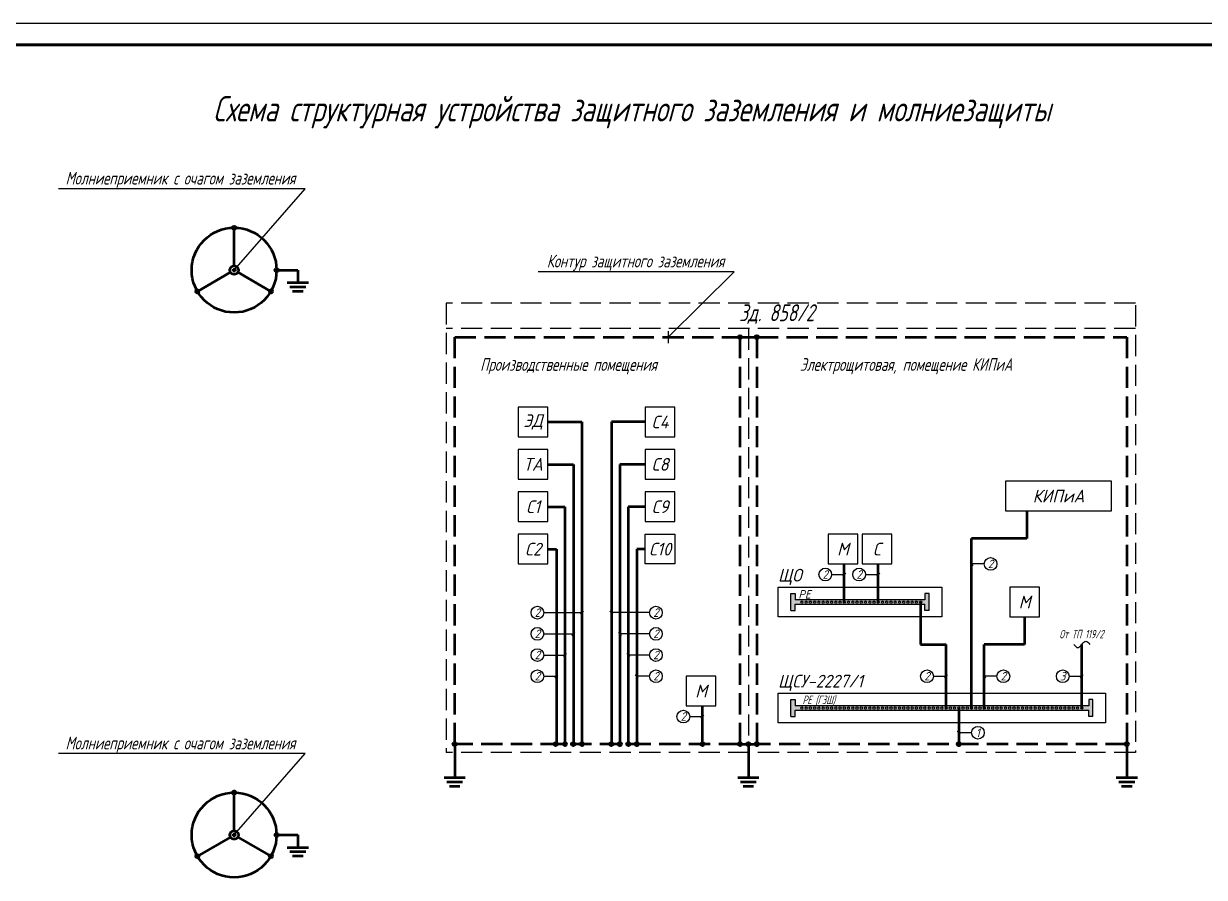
# Model space of a CAD drawing. Header units: millimetres. Extents: x -10490 to 5162, y -5053 to 76.
# Drawn here: x -7496.2 to -7217.8, y -595.5 to -394.1 of the extents above; entities that cross this region are included whole.
import ezdxf
from ezdxf import colors
from ezdxf.entities.mleader import LeaderData, LeaderLine
from ezdxf.math import Vec2, Vec3

# ---------------------------------------------------------------- set-up
doc = ezdxf.new("R2010")
doc.units = ezdxf.units.MM
doc.linetypes.add('gost5', pattern=[7, 5, -2, 0])
doc.linetypes.add('gost6', pattern=[12, 8, -1.5, 1, -1.5])
for name, color, linetype, lineweight in [('Заземление (Вновь)', 6, 'gost6', 50), ('Линия выноска', 137, 'Continuous', 25), ('Рамка толстая', 7, 'Continuous', 60), ('Рамка тонкая', 5, 'Continuous', 25), ('Текст', 2, 'Continuous', 25)]:
    doc.layers.add(name, color=color, linetype=linetype, lineweight=lineweight)
doc.styles.add('SIMPLEX', font='simplex.shx', dxfattribs={"width": 0.7, "oblique": 15})

# ---------------------------------------------------------------- blocks, each defined once
blk = doc.blocks.new('A$C0CDB385D')
at = {"layer": 'Рамка толстая'}
blk.add_line((589, 415), (20, 415), dxfattribs=at)
at = {"layer": 'Рамка тонкая'}
blk.add_line((594, 420), (0, 420), dxfattribs=at)
blk = doc.blocks.new('_Oblique')
at = {"color": 0, "linetype": 'ByBlock', "lineweight": -2}
blk.add_line((-0.5, -0.5), (0.5, 0.5), dxfattribs=at)
blk = doc.blocks.new('_None')

msp = doc.modelspace()

# ---------------------------------------------------------------- hatches: boundary and pattern name
at = {"layer": 'Заземление (Вновь)', "linetype": 'ByBlock'}
h = msp.add_hatch(color=256, dxfattribs=at)
h.paths.add_polyline_path([(-7446.57053, -441.90305), (-7446.57053, -442.30305), (-7446.17053, -442.30305, 0.414213562)])
h.paths.add_polyline_path([(-7446.57053, -441.90305, 0.414213562), (-7446.97053, -442.30305), (-7446.57053, -442.30305)])
h.paths.add_polyline_path([(-7446.17053, -442.30305), (-7446.57053, -442.30305), (-7446.97053, -442.30305, 1)])
at = {"layer": 'Заземление (Вновь)'}
h = msp.add_hatch(color=256, dxfattribs=at)
edge = h.paths.add_edge_path()
edge.add_arc((-7446.57053, -452.30305), 0.40452, 0, 360)
at = {"layer": 'Заземление (Вновь)', "linetype": 'ByBlock'}
h = msp.add_hatch(color=256, dxfattribs=at)
h.paths.add_polyline_path([(-7436.57053, -451.90305), (-7436.57053, -452.30305), (-7436.17053, -452.30305, 0.414213562)])
h.paths.add_polyline_path([(-7436.57053, -451.90305, 0.414213562), (-7436.97053, -452.30305), (-7436.57053, -452.30305)])
h.paths.add_polyline_path([(-7436.17053, -452.30305), (-7436.57053, -452.30305), (-7436.97053, -452.30305, 1)])
h = msp.add_hatch(color=256, dxfattribs=at)
h.paths.add_polyline_path([(-7455.23079, -456.90305), (-7455.23079, -457.30305), (-7454.83079, -457.30305, 0.414213562)])
h.paths.add_polyline_path([(-7455.23079, -456.90305, 0.414213562), (-7455.63079, -457.30305), (-7455.23079, -457.30305)])
h.paths.add_polyline_path([(-7454.83079, -457.30305), (-7455.23079, -457.30305), (-7455.63079, -457.30305, 1)])
h = msp.add_hatch(color=256, dxfattribs=at)
h.paths.add_polyline_path([(-7437.91028, -456.90305), (-7437.91028, -457.30305), (-7437.51028, -457.30305, 0.414213562)])
h.paths.add_polyline_path([(-7437.91028, -456.90305, 0.414213562), (-7438.31028, -457.30305), (-7437.91028, -457.30305)])
h.paths.add_polyline_path([(-7437.51028, -457.30305), (-7437.91028, -457.30305), (-7438.31028, -457.30305, 1)])
h = msp.add_hatch(color=256, dxfattribs=at)
h.paths.add_polyline_path([(-7327.32053, -467.69622), (-7327.32053, -468.09622), (-7326.92053, -468.09622, 0.414213562)])
h.paths.add_polyline_path([(-7327.32053, -467.69622, 0.414213562), (-7327.72053, -468.09622), (-7327.32053, -468.09622)])
h.paths.add_polyline_path([(-7326.92053, -468.09622), (-7327.32053, -468.09622), (-7327.72053, -468.09622, 1)])
h = msp.add_hatch(color=256, dxfattribs=at)
h.paths.add_polyline_path([(-7323.32053, -467.69622), (-7323.32053, -468.09622), (-7322.92053, -468.09622, 0.414213562)])
h.paths.add_polyline_path([(-7323.32053, -467.69622, 0.414213562), (-7323.72053, -468.09622), (-7323.32053, -468.09622)])
h.paths.add_polyline_path([(-7322.92053, -468.09622), (-7323.32053, -468.09622), (-7323.72053, -468.09622, 1)])
h = msp.add_hatch(color=256, dxfattribs=at)
h.paths.add_polyline_path([(-7394.57053, -563.69622), (-7394.57053, -564.09622), (-7394.17053, -564.09622, 0.414213562)])
h.paths.add_polyline_path([(-7394.57053, -563.69622, 0.414213562), (-7394.97053, -564.09622), (-7394.57053, -564.09622)])
h.paths.add_polyline_path([(-7394.17053, -564.09622), (-7394.57053, -564.09622), (-7394.97053, -564.09622, 1)])
h = msp.add_hatch(color=256, dxfattribs=at)
h.paths.add_polyline_path([(-7370.74769, -563.69622), (-7370.74769, -564.09622), (-7370.34769, -564.09622, 0.414213562)])
h.paths.add_polyline_path([(-7370.74769, -563.69622, 0.414213562), (-7371.14769, -564.09622), (-7370.74769, -564.09622)])
h.paths.add_polyline_path([(-7370.34769, -564.09622), (-7370.74769, -564.09622), (-7371.14769, -564.09622, 1)])
h = msp.add_hatch(color=256, dxfattribs=at)
h.paths.add_polyline_path([(-7368.57053, -563.69622), (-7368.57053, -564.09622), (-7368.17053, -564.09622, 0.414213562)])
h.paths.add_polyline_path([(-7368.57053, -563.69622, 0.414213562), (-7368.97053, -564.09622), (-7368.57053, -564.09622)])
h.paths.add_polyline_path([(-7368.17053, -564.09622), (-7368.57053, -564.09622), (-7368.97053, -564.09622, 1)])
h = msp.add_hatch(color=256, dxfattribs=at)
h.paths.add_polyline_path([(-7366.57053, -563.69622), (-7366.57053, -564.09622), (-7366.17053, -564.09622, 0.414213562)])
h.paths.add_polyline_path([(-7366.57053, -563.69622, 0.414213562), (-7366.97053, -564.09622), (-7366.57053, -564.09622)])
h.paths.add_polyline_path([(-7366.17053, -564.09622), (-7366.57053, -564.09622), (-7366.97053, -564.09622, 1)])
h = msp.add_hatch(color=256, dxfattribs=at)
h.paths.add_polyline_path([(-7364.57053, -563.69622), (-7364.57053, -564.09622), (-7364.17053, -564.09622, 0.414213562)])
h.paths.add_polyline_path([(-7364.57053, -563.69622, 0.414213562), (-7364.97053, -564.09622), (-7364.57053, -564.09622)])
h.paths.add_polyline_path([(-7364.17053, -564.09622), (-7364.57053, -564.09622), (-7364.97053, -564.09622, 1)])
h = msp.add_hatch(color=256, dxfattribs=at)
h.paths.add_polyline_path([(-7357.62444, -563.69622), (-7357.62444, -564.09622), (-7357.22444, -564.09622, 0.414213562)])
h.paths.add_polyline_path([(-7357.62444, -563.69622, 0.414213562), (-7358.02444, -564.09622), (-7357.62444, -564.09622)])
h.paths.add_polyline_path([(-7357.22444, -564.09622), (-7357.62444, -564.09622), (-7358.02444, -564.09622, 1)])
h = msp.add_hatch(color=256, dxfattribs=at)
h.paths.add_polyline_path([(-7355.62444, -563.69622), (-7355.62444, -564.09622), (-7355.22444, -564.09622, 0.414213562)])
h.paths.add_polyline_path([(-7355.62444, -563.69622, 0.414213562), (-7356.02444, -564.09622), (-7355.62444, -564.09622)])
h.paths.add_polyline_path([(-7355.22444, -564.09622), (-7355.62444, -564.09622), (-7356.02444, -564.09622, 1)])
h = msp.add_hatch(color=256, dxfattribs=at)
h.paths.add_polyline_path([(-7353.62444, -563.69622), (-7353.62444, -564.09622), (-7353.22444, -564.09622, 0.414213562)])
h.paths.add_polyline_path([(-7353.62444, -563.69622, 0.414213562), (-7354.02444, -564.09622), (-7353.62444, -564.09622)])
h.paths.add_polyline_path([(-7353.22444, -564.09622), (-7353.62444, -564.09622), (-7354.02444, -564.09622, 1)])
h = msp.add_hatch(color=256, dxfattribs=at)
h.paths.add_polyline_path([(-7351.62444, -563.69622), (-7351.62444, -564.09622), (-7351.22444, -564.09622, 0.414213562)])
h.paths.add_polyline_path([(-7351.62444, -563.69622, 0.414213562), (-7352.02444, -564.09622), (-7351.62444, -564.09622)])
h.paths.add_polyline_path([(-7351.22444, -564.09622), (-7351.62444, -564.09622), (-7352.02444, -564.09622, 1)])
at = {"layer": 'Заземление (Вновь)', "linetype": 'gost5', "lineweight": 50}
h = msp.add_hatch(color=256, dxfattribs=at)
h.paths.add_polyline_path([(-7336.15275, -563.69622), (-7336.15275, -564.09622), (-7335.75275, -564.09622, 0.414213562)])
h.paths.add_polyline_path([(-7336.15275, -563.69622, 0.414213562), (-7336.55275, -564.09622), (-7336.15275, -564.09622)])
h.paths.add_polyline_path([(-7335.75275, -564.09622), (-7336.15275, -564.09622), (-7336.55275, -564.09622, 1)])
at = {"layer": 'Заземление (Вновь)', "linetype": 'ByBlock'}
h = msp.add_hatch(color=256, dxfattribs=at)
h.paths.add_polyline_path([(-7327.32053, -563.69622), (-7327.32053, -564.09622), (-7326.92053, -564.09622, 0.414213562)])
h.paths.add_polyline_path([(-7327.32053, -563.69622, 0.414213562), (-7327.72053, -564.09622), (-7327.32053, -564.09622)])
h.paths.add_polyline_path([(-7326.92053, -564.09622), (-7327.32053, -564.09622), (-7327.72053, -564.09622, 1)])
h = msp.add_hatch(color=256, dxfattribs=at)
h.paths.add_polyline_path([(-7325.32053, -563.69622), (-7325.32053, -564.09622), (-7324.92053, -564.09622, 0.414213562)])
h.paths.add_polyline_path([(-7325.32053, -563.69622, 0.414213562), (-7325.72053, -564.09622), (-7325.32053, -564.09622)])
h.paths.add_polyline_path([(-7324.92053, -564.09622), (-7325.32053, -564.09622), (-7325.72053, -564.09622, 1)])
h = msp.add_hatch(color=256, dxfattribs=at)
h.paths.add_polyline_path([(-7323.32053, -563.69622), (-7323.32053, -564.09622), (-7322.92053, -564.09622, 0.414213562)])
h.paths.add_polyline_path([(-7323.32053, -563.69622, 0.414213562), (-7323.72053, -564.09622), (-7323.32053, -564.09622)])
h.paths.add_polyline_path([(-7322.92053, -564.09622), (-7323.32053, -564.09622), (-7323.72053, -564.09622, 1)])
h = msp.add_hatch(color=256, dxfattribs=at)
h.paths.add_polyline_path([(-7275.69553, -563.69622), (-7275.69553, -564.09622), (-7275.29553, -564.09622, 0.414213562)])
h.paths.add_polyline_path([(-7275.69553, -563.69622, 0.414213562), (-7276.09553, -564.09622), (-7275.69553, -564.09622)])
h.paths.add_polyline_path([(-7275.29553, -564.09622), (-7275.69553, -564.09622), (-7276.09553, -564.09622, 1)])
h = msp.add_hatch(color=256, dxfattribs=at)
h.paths.add_polyline_path([(-7236.07053, -563.69622), (-7236.07053, -564.09622), (-7235.67053, -564.09622, 0.414213562)])
h.paths.add_polyline_path([(-7236.07053, -563.69622, 0.414213562), (-7236.47053, -564.09622), (-7236.07053, -564.09622)])
h.paths.add_polyline_path([(-7235.67053, -564.09622), (-7236.07053, -564.09622), (-7236.47053, -564.09622, 1)])
h = msp.add_hatch(color=256, dxfattribs=at)
h.paths.add_polyline_path([(-7446.57053, -575.14207), (-7446.57053, -575.54207), (-7446.17053, -575.54207, 0.414213562)])
h.paths.add_polyline_path([(-7446.57053, -575.14207, 0.414213562), (-7446.97053, -575.54207), (-7446.57053, -575.54207)])
h.paths.add_polyline_path([(-7446.17053, -575.54207), (-7446.57053, -575.54207), (-7446.97053, -575.54207, 1)])
at = {"layer": 'Заземление (Вновь)'}
h = msp.add_hatch(color=256, dxfattribs=at)
edge = h.paths.add_edge_path()
edge.add_arc((-7446.57053, -585.54207), 0.40452, 0, 360)
at = {"layer": 'Заземление (Вновь)', "linetype": 'ByBlock'}
h = msp.add_hatch(color=256, dxfattribs=at)
h.paths.add_polyline_path([(-7436.57053, -585.14207), (-7436.57053, -585.54207), (-7436.17053, -585.54207, 0.414213562)])
h.paths.add_polyline_path([(-7436.57053, -585.14207, 0.414213562), (-7436.97053, -585.54207), (-7436.57053, -585.54207)])
h.paths.add_polyline_path([(-7436.17053, -585.54207), (-7436.57053, -585.54207), (-7436.97053, -585.54207, 1)])
h = msp.add_hatch(color=256, dxfattribs=at)
h.paths.add_polyline_path([(-7455.23079, -590.14207), (-7455.23079, -590.54207), (-7454.83079, -590.54207, 0.414213562)])
h.paths.add_polyline_path([(-7455.23079, -590.14207, 0.414213562), (-7455.63079, -590.54207), (-7455.23079, -590.54207)])
h.paths.add_polyline_path([(-7454.83079, -590.54207), (-7455.23079, -590.54207), (-7455.63079, -590.54207, 1)])
h = msp.add_hatch(color=256, dxfattribs=at)
h.paths.add_polyline_path([(-7437.91028, -590.14207), (-7437.91028, -590.54207), (-7437.51028, -590.54207, 0.414213562)])
h.paths.add_polyline_path([(-7437.91028, -590.14207, 0.414213562), (-7438.31028, -590.54207), (-7437.91028, -590.54207)])
h.paths.add_polyline_path([(-7437.51028, -590.54207), (-7437.91028, -590.54207), (-7438.31028, -590.54207, 1)])
at = {"layer": 'Рамка тонкая'}
h = msp.add_hatch(color=1, dxfattribs=at)
h.paths.add_polyline_path([(-7282.69553, -528.59622), (-7283.69553, -528.59622), (-7283.69553, -530.09622), (-7314.32053, -530.09622), (-7314.32053, -528.59622), (-7315.32053, -528.59622), (-7315.32053, -532.59622), (-7314.32053, -532.59622), (-7314.32053, -531.09622), (-7283.69553, -531.09622), (-7283.69553, -532.59622), (-7282.69553, -532.59622)])
h.paths.add_polyline_path([(-7284.94553, -530.59622, -1), (-7284.44553, -530.59622, -1)], flags=16)
h.paths.add_polyline_path([(-7285.94553, -530.59622, -1), (-7285.44553, -530.59622, -1)], flags=16)
h.paths.add_polyline_path([(-7286.94553, -530.59622, -1), (-7286.44553, -530.59622, -1)], flags=16)
h.paths.add_polyline_path([(-7287.94553, -530.59622, -1), (-7287.44553, -530.59622, -1)], flags=16)
h.paths.add_polyline_path([(-7288.94553, -530.59622, -1), (-7288.44553, -530.59622, -1)], flags=16)
h.paths.add_polyline_path([(-7289.94553, -530.59622, -1), (-7289.44553, -530.59622, -1)], flags=16)
h.paths.add_polyline_path([(-7290.94553, -530.59622, -1), (-7290.44553, -530.59622, -1)], flags=16)
h.paths.add_polyline_path([(-7291.94553, -530.59622, -1), (-7291.44553, -530.59622, -1)], flags=16)
h.paths.add_polyline_path([(-7292.94553, -530.59622, -1), (-7292.44553, -530.59622, -1)], flags=16)
h.paths.add_polyline_path([(-7293.94553, -530.59622, -1), (-7293.44553, -530.59622, -1)], flags=16)
h.paths.add_polyline_path([(-7294.94553, -530.59622, -1), (-7294.44553, -530.59622, -1)], flags=16)
h.paths.add_polyline_path([(-7295.94553, -530.59622, -1), (-7295.44553, -530.59622, -1)], flags=16)
h.paths.add_polyline_path([(-7296.94553, -530.59622, -1), (-7296.44553, -530.59622, -1)], flags=16)
h.paths.add_polyline_path([(-7297.94553, -530.59622, -1), (-7297.44553, -530.59622, -1)], flags=16)
h.paths.add_polyline_path([(-7298.94553, -530.59622, -1), (-7298.44553, -530.59622, -1)], flags=16)
h.paths.add_polyline_path([(-7299.94553, -530.59622, -1), (-7299.44553, -530.59622, -1)], flags=16)
h.paths.add_polyline_path([(-7300.94553, -530.59622, -1), (-7300.44553, -530.59622, -1)], flags=16)
h.paths.add_polyline_path([(-7301.94553, -530.59622, -1), (-7301.44553, -530.59622, -1)], flags=16)
h.paths.add_polyline_path([(-7302.94553, -530.59622, -1), (-7302.44553, -530.59622, -1)], flags=16)
h.paths.add_polyline_path([(-7303.94553, -530.59622, -1), (-7303.44553, -530.59622, -1)], flags=16)
h.paths.add_polyline_path([(-7304.94553, -530.59622, -1), (-7304.44553, -530.59622, -1)], flags=16)
h.paths.add_polyline_path([(-7305.94553, -530.59622, -1), (-7305.44553, -530.59622, -1)], flags=16)
h.paths.add_polyline_path([(-7306.94553, -530.59622, -1), (-7306.44553, -530.59622, -1)], flags=16)
h.paths.add_polyline_path([(-7307.94553, -530.59622, -1), (-7307.44553, -530.59622, -1)], flags=16)
h.paths.add_polyline_path([(-7308.94553, -530.59622, -1), (-7308.44553, -530.59622, -1)], flags=16)
h.paths.add_polyline_path([(-7309.94553, -530.59622, -1), (-7309.44553, -530.59622, -1)], flags=16)
h.paths.add_polyline_path([(-7310.94553, -530.59622, -1), (-7310.44553, -530.59622, -1)], flags=16)
h.paths.add_polyline_path([(-7311.94553, -530.59622, -1), (-7311.44553, -530.59622, -1)], flags=16)
h.paths.add_polyline_path([(-7312.94553, -530.59622, -1), (-7312.44553, -530.59622, -1)], flags=16)
h = msp.add_hatch(color=1, dxfattribs=at)
h.paths.add_polyline_path([(-7315.32053, -557.59622), (-7314.32053, -557.59622), (-7314.32053, -556.09622), (-7245.07053, -556.09622), (-7245.07053, -557.59622), (-7244.07053, -557.59622), (-7244.07053, -553.59622), (-7245.07053, -553.59622), (-7245.07053, -555.09622), (-7314.32053, -555.09622), (-7314.32053, -553.59622), (-7315.32053, -553.59622)])
h.paths.add_polyline_path([(-7312.44553, -555.59622, -1), (-7312.94553, -555.59622, -1)], flags=16)
h.paths.add_polyline_path([(-7311.44553, -555.59622, -1), (-7311.94553, -555.59622, -1)], flags=16)
h.paths.add_polyline_path([(-7310.44553, -555.59622, -1), (-7310.94553, -555.59622, -1)], flags=16)
h.paths.add_polyline_path([(-7309.44553, -555.59622, -1), (-7309.94553, -555.59622, -1)], flags=16)
h.paths.add_polyline_path([(-7308.44553, -555.59622, -1), (-7308.94553, -555.59622, -1)], flags=16)
h.paths.add_polyline_path([(-7307.44553, -555.59622, -1), (-7307.94553, -555.59622, -1)], flags=16)
h.paths.add_polyline_path([(-7306.44553, -555.59622, -1), (-7306.94553, -555.59622, -1)], flags=16)
h.paths.add_polyline_path([(-7305.44553, -555.59622, -1), (-7305.94553, -555.59622, -1)], flags=16)
h.paths.add_polyline_path([(-7304.44553, -555.59622, -1), (-7304.94553, -555.59622, -1)], flags=16)
h.paths.add_polyline_path([(-7303.44553, -555.59622, -1), (-7303.94553, -555.59622, -1)], flags=16)
h.paths.add_polyline_path([(-7302.44553, -555.59622, -1), (-7302.94553, -555.59622, -1)], flags=16)
h.paths.add_polyline_path([(-7301.44553, -555.59622, -1), (-7301.94553, -555.59622, -1)], flags=16)
h.paths.add_polyline_path([(-7300.44553, -555.59622, -1), (-7300.94553, -555.59622, -1)], flags=16)
h.paths.add_polyline_path([(-7299.44553, -555.59622, -1), (-7299.94553, -555.59622, -1)], flags=16)
h.paths.add_polyline_path([(-7298.44553, -555.59622, -1), (-7298.94553, -555.59622, -1)], flags=16)
h.paths.add_polyline_path([(-7297.44553, -555.59622, -1), (-7297.94553, -555.59622, -1)], flags=16)
h.paths.add_polyline_path([(-7296.44553, -555.59622, -1), (-7296.94553, -555.59622, -1)], flags=16)
h.paths.add_polyline_path([(-7295.44553, -555.59622, -1), (-7295.94553, -555.59622, -1)], flags=16)
h.paths.add_polyline_path([(-7294.44553, -555.59622, -1), (-7294.94553, -555.59622, -1)], flags=16)
h.paths.add_polyline_path([(-7293.44553, -555.59622, -1), (-7293.94553, -555.59622, -1)], flags=16)
h.paths.add_polyline_path([(-7292.44553, -555.59622, -1), (-7292.94553, -555.59622, -1)], flags=16)
h.paths.add_polyline_path([(-7291.44553, -555.59622, -1), (-7291.94553, -555.59622, -1)], flags=16)
h.paths.add_polyline_path([(-7290.44553, -555.59622, -1), (-7290.94553, -555.59622, -1)], flags=16)
h.paths.add_polyline_path([(-7289.44553, -555.59622, -1), (-7289.94553, -555.59622, -1)], flags=16)
h.paths.add_polyline_path([(-7288.44553, -555.59622, -1), (-7288.94553, -555.59622, -1)], flags=16)
h.paths.add_polyline_path([(-7287.44553, -555.59622, -1), (-7287.94553, -555.59622, -1)], flags=16)
h.paths.add_polyline_path([(-7286.44553, -555.59622, -1), (-7286.94553, -555.59622, -1)], flags=16)
h.paths.add_polyline_path([(-7285.44553, -555.59622, -1), (-7285.94553, -555.59622, -1)], flags=16)
h.paths.add_polyline_path([(-7284.44553, -555.59622, -1), (-7284.94553, -555.59622, -1)], flags=16)
h.paths.add_polyline_path([(-7283.44553, -555.59622, -1), (-7283.94553, -555.59622, -1)], flags=16)
h.paths.add_polyline_path([(-7282.44553, -555.59622, -1), (-7282.94553, -555.59622, -1)], flags=16)
h.paths.add_polyline_path([(-7281.44553, -555.59622, -1), (-7281.94553, -555.59622, -1)], flags=16)
h.paths.add_polyline_path([(-7280.44553, -555.59622, -1), (-7280.94553, -555.59622, -1)], flags=16)
h.paths.add_polyline_path([(-7279.44553, -555.59622, -1), (-7279.94553, -555.59622, -1)], flags=16)
h.paths.add_polyline_path([(-7278.44553, -555.59622, -1), (-7278.94553, -555.59622, -1)], flags=16)
h.paths.add_polyline_path([(-7277.44553, -555.59622, -1), (-7277.94553, -555.59622, -1)], flags=16)
h.paths.add_polyline_path([(-7276.44553, -555.59622, -1), (-7276.94553, -555.59622, -1)], flags=16)
h.paths.add_polyline_path([(-7275.44553, -555.59622, -1), (-7275.94553, -555.59622, -1)], flags=16)
h.paths.add_polyline_path([(-7274.44553, -555.59622, -1), (-7274.94553, -555.59622, -1)], flags=16)
h.paths.add_polyline_path([(-7273.44553, -555.59622, -1), (-7273.94553, -555.59622, -1)], flags=16)
h.paths.add_polyline_path([(-7272.44553, -555.59622, -1), (-7272.94553, -555.59622, -1)], flags=16)
h.paths.add_polyline_path([(-7271.44553, -555.59622, -1), (-7271.94553, -555.59622, -1)], flags=16)
h.paths.add_polyline_path([(-7270.44553, -555.59622, -1), (-7270.94553, -555.59622, -1)], flags=16)
h.paths.add_polyline_path([(-7269.44553, -555.59622, -1), (-7269.94553, -555.59622, -1)], flags=16)
h.paths.add_polyline_path([(-7268.44553, -555.59622, -1), (-7268.94553, -555.59622, -1)], flags=16)
h.paths.add_polyline_path([(-7267.44553, -555.59622, -1), (-7267.94553, -555.59622, -1)], flags=16)
h.paths.add_polyline_path([(-7266.44553, -555.59622, -1), (-7266.94553, -555.59622, -1)], flags=16)
h.paths.add_polyline_path([(-7265.44553, -555.59622, -1), (-7265.94553, -555.59622, -1)], flags=16)
h.paths.add_polyline_path([(-7264.44553, -555.59622, -1), (-7264.94553, -555.59622, -1)], flags=16)
h.paths.add_polyline_path([(-7263.44553, -555.59622, -1), (-7263.94553, -555.59622, -1)], flags=16)
h.paths.add_polyline_path([(-7262.44553, -555.59622, -1), (-7262.94553, -555.59622, -1)], flags=16)
h.paths.add_polyline_path([(-7261.44553, -555.59622, -1), (-7261.94553, -555.59622, -1)], flags=16)
h.paths.add_polyline_path([(-7260.44553, -555.59622, -1), (-7260.94553, -555.59622, -1)], flags=16)
h.paths.add_polyline_path([(-7259.44553, -555.59622, -1), (-7259.94553, -555.59622, -1)], flags=16)
h.paths.add_polyline_path([(-7258.44553, -555.59622, -1), (-7258.94553, -555.59622, -1)], flags=16)
h.paths.add_polyline_path([(-7257.44553, -555.59622, -1), (-7257.94553, -555.59622, -1)], flags=16)
h.paths.add_polyline_path([(-7256.44553, -555.59622, -1), (-7256.94553, -555.59622, -1)], flags=16)
h.paths.add_polyline_path([(-7255.44553, -555.59622, -1), (-7255.94553, -555.59622, -1)], flags=16)
h.paths.add_polyline_path([(-7254.44553, -555.59622, -1), (-7254.94553, -555.59622, -1)], flags=16)
h.paths.add_polyline_path([(-7253.44553, -555.59622, -1), (-7253.94553, -555.59622, -1)], flags=16)
h.paths.add_polyline_path([(-7252.44553, -555.59622, -1), (-7252.94553, -555.59622, -1)], flags=16)
h.paths.add_polyline_path([(-7251.44553, -555.59622, -1), (-7251.94553, -555.59622, -1)], flags=16)
h.paths.add_polyline_path([(-7250.44553, -555.59622, -1), (-7250.94553, -555.59622, -1)], flags=16)
h.paths.add_polyline_path([(-7249.44553, -555.59622, -1), (-7249.94553, -555.59622, -1)], flags=16)
h.paths.add_polyline_path([(-7248.44553, -555.59622, -1), (-7248.94553, -555.59622, -1)], flags=16)
h.paths.add_polyline_path([(-7247.44553, -555.59622, -1), (-7247.94553, -555.59622, -1)], flags=16)
h.paths.add_polyline_path([(-7246.44553, -555.59622, -1), (-7246.94553, -555.59622, -1)], flags=16)

# ---------------------------------------------------------------- linework, layer by layer
at = {"layer": 'Заземление (Вновь)', "linetype": 'ByBlock'}
for p, q in [((-7446.57053, -451.30305), (-7446.57053, -442.30305)), ((-7447.43656, -452.80305), (-7455.23079, -457.30305)), ((-7445.70451, -452.80305), (-7437.91028, -457.30305)), ((-7436.57053, -452.30305), (-7431.57053, -452.30305)), ((-7431.57053, -452.30305), (-7431.57053, -455.30305)), ((-7429.07053, -455.30305), (-7434.07053, -455.30305)), ((-7429.69553, -456.30305), (-7433.44553, -456.30305)), ((-7430.32053, -457.30305), (-7432.82053, -457.30305)), ((-7394.57053, -564.09622), (-7394.57053, -572.09622)), ((-7325.32053, -564.09622), (-7325.32053, -572.09622)), ((-7236.07053, -564.09622), (-7236.07053, -572.09622)), ((-7392.07053, -572.09622), (-7397.07053, -572.09622)), ((-7392.69553, -573.09622), (-7396.44553, -573.09622)), ((-7322.82053, -572.09622), (-7327.82053, -572.09622)), ((-7323.44553, -573.09622), (-7327.19553, -573.09622)), ((-7233.57053, -572.09622), (-7238.57053, -572.09622)), ((-7234.19553, -573.09622), (-7237.94553, -573.09622)), ((-7446.57053, -584.54207), (-7446.57053, -575.54207)), ((-7393.32053, -574.09622), (-7395.82053, -574.09622)), ((-7324.07053, -574.09622), (-7326.57053, -574.09622)), ((-7234.82053, -574.09622), (-7237.32053, -574.09622)), ((-7447.43656, -586.04207), (-7455.23079, -590.54207)), ((-7445.70451, -586.04207), (-7437.91028, -590.54207)), ((-7436.57053, -585.54207), (-7431.57053, -585.54207)), ((-7431.57053, -585.54207), (-7431.57053, -588.54207)), ((-7429.07053, -588.54207), (-7434.07053, -588.54207)), ((-7429.69553, -589.54207), (-7433.44553, -589.54207)), ((-7430.32053, -590.54207), (-7432.82053, -590.54207))]:
    msp.add_line(p, q, dxfattribs=at)
at = {"layer": 'Заземление (Вновь)', "linetype": 'gost5', "lineweight": 50}
for p, q in [((-7394.57053, -564.09622), (-7394.57053, -468.09622)), ((-7394.57053, -468.09622), (-7327.32053, -468.09622)), ((-7327.32053, -468.09622), (-7327.32053, -564.09622)), ((-7327.32053, -468.09622), (-7323.32053, -468.09622)), ((-7323.32053, -468.09622), (-7323.32053, -564.09622)), ((-7323.32053, -468.09622), (-7236.07053, -468.09622)), ((-7236.07053, -468.09622), (-7236.07053, -564.09622)), ((-7327.32053, -564.09622), (-7394.57053, -564.09622)), ((-7327.32053, -564.09622), (-7323.32053, -564.09622)), ((-7236.07053, -564.09622), (-7323.32053, -564.09622))]:
    msp.add_line(p, q, dxfattribs=at)
at = {"layer": 'Заземление (Вновь)', "color": 2, "linetype": 'ByBlock', "lineweight": 50}
for p, q in [((-7372.57053, -488.11317), (-7364.57053, -488.11317)), ((-7364.57053, -488.11317), (-7364.57053, -564.09622)), ((-7349.62444, -488.11317), (-7357.62444, -488.11317)), ((-7357.62444, -488.11317), (-7357.62444, -564.09622)), ((-7372.57053, -498.11317), (-7366.57053, -498.11317)), ((-7366.57053, -498.11317), (-7366.57053, -564.09622)), ((-7349.62444, -498.11317), (-7355.62444, -498.11317)), ((-7355.62444, -498.11317), (-7355.62444, -564.09622)), ((-7372.57053, -508.11317), (-7368.57053, -508.11317)), ((-7368.57053, -508.11317), (-7368.57053, -564.09622)), ((-7349.62444, -508.11317), (-7353.62444, -508.11317)), ((-7353.62444, -508.11317), (-7353.62444, -564.09622)), ((-7372.57053, -518.11317), (-7370.57053, -518.11317)), ((-7370.57053, -518.11317), (-7370.57053, -564.09622)), ((-7349.62444, -518.11317), (-7351.62444, -518.11317)), ((-7351.62444, -518.11317), (-7351.62444, -564.09622)), ((-7336.15275, -564.09622), (-7336.15275, -555.09622)), ((-7275.69553, -555.59622), (-7275.69553, -564.09622))]:
    msp.add_line(p, q, dxfattribs=at)
at = {"layer": 'Заземление (Вновь)', "color": 3, "linetype": 'ByBlock', "lineweight": 50}
for p, q in [((-7259.69553, -509.09622), (-7259.69553, -515.59622)), ((-7272.69553, -555.59622), (-7272.69553, -515.59622)), ((-7259.69553, -515.59622), (-7272.69553, -515.59622)), ((-7284.69553, -530.59622), (-7284.69553, -540.59622)), ((-7260.19553, -534.09622), (-7260.19553, -540.59622)), ((-7284.69553, -540.59622), (-7278.69553, -540.59622)), ((-7278.69553, -555.59622), (-7278.69553, -540.59622)), ((-7269.69553, -555.59622), (-7269.69553, -540.59622)), ((-7260.19553, -540.59622), (-7269.69553, -540.59622))]:
    msp.add_line(p, q, dxfattribs=at)
at = {"layer": 'Заземление (Вновь)', "color": 127, "linetype": 'ByBlock', "lineweight": 50}
for p, q in [((-7302.69553, -530.59622), (-7302.69553, -521.59622)), ((-7294.69553, -530.59622), (-7294.69553, -521.59622))]:
    msp.add_line(p, q, dxfattribs=at)
at = {"layer": 'Заземление (Вновь)', "color": 1, "linetype": 'ByBlock', "lineweight": 50}
msp.add_line((-7246.69553, -555.59622), (-7246.69553, -540.59622), dxfattribs=at)
at = {"layer": 'Заземление (Вновь)', "linetype": 'ByBlock'}
for centre, radius in [((-7446.57053, -452.30305), 10), ((-7446.57053, -442.30305), 0.4), ((-7436.57053, -452.30305), 0.4), ((-7455.23079, -457.30305), 0.4), ((-7437.91028, -457.30305), 0.4), ((-7327.32053, -468.09622), 0.4), ((-7323.32053, -468.09622), 0.4), ((-7394.57053, -564.09622), 0.4), ((-7370.74769, -564.09622), 0.4), ((-7368.57053, -564.09622), 0.4), ((-7366.57053, -564.09622), 0.4), ((-7364.57053, -564.09622), 0.4), ((-7357.62444, -564.09622), 0.4), ((-7355.62444, -564.09622), 0.4), ((-7353.62444, -564.09622), 0.4), ((-7351.62444, -564.09622), 0.4), ((-7327.32053, -564.09622), 0.4), ((-7325.32053, -564.09622), 0.4), ((-7323.32053, -564.09622), 0.4), ((-7275.69553, -564.09622), 0.4), ((-7236.07053, -564.09622), 0.4), ((-7446.57053, -585.54207), 10), ((-7446.57053, -575.54207), 0.4), ((-7436.57053, -585.54207), 0.4), ((-7455.23079, -590.54207), 0.4), ((-7437.91028, -590.54207), 0.4)]:
    msp.add_circle(centre, radius, dxfattribs=at)
at = {"layer": 'Заземление (Вновь)'}
for centre, radius in [((-7446.57053, -452.30305), 1), ((-7446.57053, -452.30305), 0.25), ((-7446.57053, -585.54207), 1), ((-7446.57053, -585.54207), 0.25)]:
    msp.add_circle(centre, radius, dxfattribs=at)
at = {"layer": 'Заземление (Вновь)', "linetype": 'gost5', "lineweight": 50}
msp.add_circle((-7336.15275, -564.09622), 0.4, dxfattribs=at)
at = {"layer": 'Рамка тонкая', "linetype": 'gost5'}
for p, q in [((-7396.57053, -460.09622), (-7396.57053, -566.09622)), ((-7234.07053, -460.09622), (-7396.57053, -460.09622)), ((-7234.07053, -460.59893), (-7234.07053, -566.09622)), ((-7234.07053, -466.09622), (-7396.57053, -466.09622)), ((-7325.32053, -466.09622), (-7325.32053, -566.09622)), ((-7234.07053, -566.09622), (-7396.57053, -566.09622))]:
    msp.add_line(p, q, dxfattribs=at)
at = {"layer": 'Рамка тонкая'}
for p, q in [((-7379.57053, -484.61317), (-7379.57053, -491.61317)), ((-7372.57053, -484.61317), (-7379.57053, -484.61317)), ((-7372.57053, -491.61317), (-7372.57053, -484.61317)), ((-7349.62444, -484.61317), (-7349.62444, -491.61317)), ((-7342.62444, -484.61317), (-7349.62444, -484.61317)), ((-7342.62444, -491.61317), (-7342.62444, -484.61317)), ((-7379.57053, -491.61317), (-7372.57053, -491.61317)), ((-7349.62444, -491.61317), (-7342.62444, -491.61317)), ((-7379.57053, -494.61317), (-7379.57053, -501.61317)), ((-7372.57053, -494.61317), (-7379.57053, -494.61317)), ((-7372.57053, -501.61317), (-7372.57053, -494.61317)), ((-7349.62444, -494.61317), (-7349.62444, -501.61317)), ((-7342.62444, -494.61317), (-7349.62444, -494.61317)), ((-7342.62444, -501.61317), (-7342.62444, -494.61317)), ((-7379.57053, -501.61317), (-7372.57053, -501.61317)), ((-7349.62444, -501.61317), (-7342.62444, -501.61317)), ((-7264.69553, -502.09622), (-7264.69553, -509.09622)), ((-7239.69553, -502.09622), (-7264.69553, -502.09622)), ((-7239.69553, -509.09622), (-7239.69553, -502.09622)), ((-7379.57053, -504.61317), (-7379.57053, -511.61317)), ((-7372.57053, -504.61317), (-7379.57053, -504.61317)), ((-7372.57053, -511.61317), (-7372.57053, -504.61317)), ((-7349.62444, -504.61317), (-7349.62444, -511.61317)), ((-7342.62444, -504.61317), (-7349.62444, -504.61317)), ((-7342.62444, -511.61317), (-7342.62444, -504.61317)), ((-7264.69553, -509.09622), (-7239.69553, -509.09622)), ((-7379.57053, -511.61317), (-7372.57053, -511.61317)), ((-7349.62444, -511.61317), (-7342.62444, -511.61317)), ((-7379.57053, -514.61317), (-7379.57053, -521.61317)), ((-7372.57053, -514.61317), (-7379.57053, -514.61317)), ((-7372.57053, -521.61317), (-7372.57053, -514.61317)), ((-7349.62444, -514.61317), (-7342.62444, -514.61317)), ((-7349.62444, -521.61317), (-7349.62444, -514.61317)), ((-7342.62444, -514.61317), (-7342.62444, -521.61317)), ((-7306.50803, -514.59622), (-7306.50803, -521.59622)), ((-7299.50803, -514.59622), (-7306.50803, -514.59622)), ((-7299.50803, -521.59622), (-7299.50803, -514.59622)), ((-7298.50803, -514.59622), (-7298.50803, -521.59622)), ((-7291.50803, -514.59622), (-7298.50803, -514.59622)), ((-7291.50803, -521.59622), (-7291.50803, -514.59622)), ((-7379.57053, -521.61317), (-7372.57053, -521.61317)), ((-7342.62444, -521.61317), (-7349.62444, -521.61317)), ((-7306.50803, -521.59622), (-7299.50803, -521.59622)), ((-7298.50803, -521.59622), (-7291.50803, -521.59622)), ((-7273.04909, -521.24266), (-7272.34198, -521.94977)), ((-7269.6974, -521.59172), (-7272.6974, -521.59172)), ((-7305.69553, -524.09622), (-7302.69553, -524.09622)), ((-7302.34385, -523.74716), (-7303.05095, -524.45427)), ((-7297.69553, -524.09622), (-7294.69553, -524.09622)), ((-7294.34385, -523.74716), (-7295.05095, -524.45427)), ((-7318.32053, -534.09622), (-7318.32053, -527.09622)), ((-7318.32053, -527.09622), (-7279.69553, -527.09622)), ((-7279.69553, -527.09622), (-7279.69553, -534.09622)), ((-7263.69553, -527.09622), (-7263.69553, -534.09622)), ((-7256.69553, -527.09622), (-7263.69553, -527.09622)), ((-7256.69553, -534.09622), (-7256.69553, -527.09622)), ((-7373.56867, -533.09172), (-7364.57053, -533.09172)), ((-7364.21698, -532.73817), (-7364.92409, -533.44527)), ((-7357.97799, -532.73817), (-7357.27089, -533.44527)), ((-7348.6263, -533.09172), (-7357.62444, -533.09172)), ((-7279.69553, -534.09622), (-7318.32053, -534.09622)), ((-7263.69553, -534.09622), (-7256.69553, -534.09622)), ((-7373.56867, -538.09172), (-7366.57053, -538.09172)), ((-7366.21698, -537.73817), (-7366.92409, -538.44527)), ((-7355.97799, -537.73817), (-7355.27089, -538.44527)), ((-7348.6263, -538.09172), (-7355.62444, -538.09172)), ((-7368.21698, -542.73817), (-7368.92409, -543.44527)), ((-7353.97799, -542.73817), (-7353.27089, -543.44527)), ((-7373.56867, -543.09172), (-7368.57053, -543.09172)), ((-7348.6263, -543.09172), (-7353.62444, -543.09172)), ((-7373.56867, -548.09172), (-7370.56867, -548.09172)), ((-7370.21698, -547.74266), (-7370.92409, -548.44977)), ((-7351.97799, -547.74266), (-7351.27089, -548.44977)), ((-7348.6263, -548.09172), (-7351.6263, -548.09172)), ((-7339.96525, -548.09622), (-7339.96525, -555.09622)), ((-7332.96525, -548.09622), (-7339.96525, -548.09622)), ((-7332.96525, -555.09622), (-7332.96525, -548.09622)), ((-7281.69367, -548.09172), (-7278.69367, -548.09172)), ((-7278.34198, -547.74266), (-7279.04909, -548.44977)), ((-7270.04909, -547.74266), (-7269.34198, -548.44977)), ((-7266.6974, -548.09172), (-7269.6974, -548.09172)), ((-7249.69367, -548.09172), (-7246.69367, -548.09172)), ((-7246.34198, -547.74266), (-7247.04909, -548.44977)), ((-7318.32053, -559.09622), (-7318.32053, -552.09622)), ((-7318.32053, -552.09622), (-7241.07053, -552.09622)), ((-7241.07053, -552.09622), (-7241.07053, -559.09622)), ((-7339.96525, -555.09622), (-7332.96525, -555.09622)), ((-7339.15275, -557.59622), (-7336.15275, -557.59622)), ((-7335.80106, -557.24716), (-7336.50817, -557.95427)), ((-7241.07053, -559.09622), (-7318.32053, -559.09622)), ((-7276.04722, -561.07377), (-7275.34012, -561.78088)), ((-7272.69553, -561.42282), (-7275.69553, -561.42282))]:
    msp.add_line(p, q, dxfattribs=at)
at = {"layer": 'Рамка тонкая', "color": 1}
for p, q in [((-7315.32053, -532.59622), (-7315.32053, -528.59622)), ((-7315.32053, -528.59622), (-7314.32053, -528.59622)), ((-7314.32053, -528.59622), (-7314.32053, -530.09622)), ((-7282.69553, -528.59622), (-7283.69553, -528.59622)), ((-7283.69553, -528.59622), (-7283.69553, -530.09622)), ((-7282.69553, -532.59622), (-7282.69553, -528.59622)), ((-7283.69553, -530.09622), (-7314.32053, -530.09622)), ((-7314.32053, -532.59622), (-7314.32053, -531.09622)), ((-7314.32053, -531.09622), (-7283.69553, -531.09622)), ((-7283.69553, -532.59622), (-7283.69553, -531.09622)), ((-7315.32053, -532.59622), (-7314.32053, -532.59622)), ((-7282.69553, -532.59622), (-7283.69553, -532.59622)), ((-7315.32053, -557.59622), (-7315.32053, -553.59622)), ((-7315.32053, -553.59622), (-7314.32053, -553.59622)), ((-7314.32053, -553.59622), (-7314.32053, -555.09622)), ((-7244.07053, -553.59622), (-7245.07053, -553.59622)), ((-7245.07053, -553.59622), (-7245.07053, -555.09622)), ((-7244.07053, -557.59622), (-7244.07053, -553.59622)), ((-7245.07053, -555.09622), (-7314.32053, -555.09622)), ((-7314.32053, -557.59622), (-7314.32053, -556.09622)), ((-7314.32053, -556.09622), (-7245.07053, -556.09622)), ((-7245.07053, -557.59622), (-7245.07053, -556.09622)), ((-7315.32053, -557.59622), (-7314.32053, -557.59622)), ((-7244.07053, -557.59622), (-7245.07053, -557.59622))]:
    msp.add_line(p, q, dxfattribs=at)
at = {"layer": 'Рамка тонкая'}
for centre in [(-7268.1974, -521.59172), (-7307.19553, -524.09622), (-7299.19553, -524.09622), (-7375.06867, -533.09172), (-7347.1263, -533.09172), (-7375.06867, -538.09172), (-7347.1263, -538.09172), (-7375.06867, -543.09172), (-7347.1263, -543.09172), (-7375.06867, -548.09172), (-7347.1263, -548.09172), (-7283.19367, -548.09172), (-7265.1974, -548.09172), (-7251.19367, -548.09172), (-7340.65275, -557.59622), (-7271.19553, -561.42282)]:
    msp.add_circle(centre, 1.5, dxfattribs=at)
at = {"layer": 'Рамка тонкая', "color": 1}
for centre in [(-7312.69553, -530.59622), (-7311.69553, -530.59622), (-7310.69553, -530.59622), (-7309.69553, -530.59622), (-7308.69553, -530.59622), (-7307.69553, -530.59622), (-7306.69553, -530.59622), (-7305.69553, -530.59622), (-7304.69553, -530.59622), (-7303.69553, -530.59622), (-7302.69553, -530.59622), (-7301.69553, -530.59622), (-7300.69553, -530.59622), (-7299.69553, -530.59622), (-7298.69553, -530.59622), (-7297.69553, -530.59622), (-7296.69553, -530.59622), (-7295.69553, -530.59622), (-7294.69553, -530.59622), (-7293.69553, -530.59622), (-7292.69553, -530.59622), (-7291.69553, -530.59622), (-7290.69553, -530.59622), (-7289.69553, -530.59622), (-7288.69553, -530.59622), (-7287.69553, -530.59622), (-7286.69553, -530.59622), (-7285.69553, -530.59622), (-7284.69553, -530.59622), (-7312.69553, -555.59622), (-7311.69553, -555.59622), (-7310.69553, -555.59622), (-7309.69553, -555.59622), (-7308.69553, -555.59622), (-7307.69553, -555.59622), (-7306.69553, -555.59622), (-7305.69553, -555.59622), (-7304.69553, -555.59622), (-7303.69553, -555.59622), (-7302.69553, -555.59622), (-7301.69553, -555.59622), (-7300.69553, -555.59622), (-7299.69553, -555.59622), (-7298.69553, -555.59622), (-7297.69553, -555.59622), (-7296.69553, -555.59622), (-7295.69553, -555.59622), (-7294.69553, -555.59622), (-7293.69553, -555.59622), (-7292.69553, -555.59622), (-7291.69553, -555.59622), (-7290.69553, -555.59622), (-7289.69553, -555.59622), (-7288.69553, -555.59622), (-7287.69553, -555.59622), (-7286.69553, -555.59622), (-7285.69553, -555.59622), (-7284.69553, -555.59622), (-7283.69553, -555.59622), (-7282.69553, -555.59622), (-7281.69553, -555.59622), (-7280.69553, -555.59622), (-7279.69553, -555.59622), (-7278.69553, -555.59622), (-7277.69553, -555.59622), (-7276.69553, -555.59622), (-7275.69553, -555.59622), (-7274.69553, -555.59622), (-7273.69553, -555.59622), (-7272.69553, -555.59622), (-7271.69553, -555.59622), (-7270.69553, -555.59622), (-7269.69553, -555.59622), (-7268.69553, -555.59622), (-7267.69553, -555.59622), (-7266.69553, -555.59622), (-7265.69553, -555.59622), (-7264.69553, -555.59622), (-7263.69553, -555.59622), (-7262.69553, -555.59622), (-7261.69553, -555.59622), (-7260.69553, -555.59622), (-7259.69553, -555.59622), (-7258.69553, -555.59622), (-7257.69553, -555.59622), (-7256.69553, -555.59622), (-7255.69553, -555.59622), (-7254.69553, -555.59622), (-7253.69553, -555.59622), (-7252.69553, -555.59622), (-7251.69553, -555.59622), (-7250.69553, -555.59622), (-7249.69553, -555.59622), (-7248.69553, -555.59622), (-7247.69553, -555.59622), (-7246.69553, -555.59622)]:
    msp.add_circle(centre, 0.25, dxfattribs=at)
at = {"layer": 'Рамка тонкая'}
msp.add_spline([(-7248.57053, -540.59622), (-7247.63303, -541.34622), (-7246.69553, -540.59622), (-7245.75803, -539.84622), (-7244.82053, -540.59622)], degree=3, dxfattribs=at)

# ---------------------------------------------------------------- block references
msp.add_blockref('A$C0CDB385D', (-7519.0436, -814.14684))

# ---------------------------------------------------------------- texts
at = {"layer": 'Текст', "style": 'SIMPLEX'}
for s, width, heights, insert, char_height, attachment_point in [('\\pi61.271;Схема структурная устройства защитного заземления и молниезащиты', 395, [4.67962], (-7512.82053, -411.23197), 6, 1), ('\\pi69.08;Зд. 858/2', 162.5, [4.67962], (-7396.57053, -460.34777), 4, 1), ('\\pi8.0088;Производственные помещения', 71.25, [4.67962], (-7396.57053, -473.05265), 3, 1), ('\\pi12.168;Электрощитовая, помещение КИПиА', 91.25, [4.67962], (-7325.32053, -473.05265), 3, 1), ('{\\W0.9;2}', 2, [0], (-7268.1974, -521.59172), 2, 5), ('{\\W0.9;2}', 2, [0], (-7307.19553, -524.09622), 2, 5), ('{\\W0.9;2}', 2, [0], (-7299.19553, -524.09622), 2, 5), ('{\\W0.9;PE}', 10.2727067, [0], (-7312.07008, -528.7704), 2, 5), ('{\\W0.9;2}', 2, [0], (-7375.06867, -533.09172), 2, 5), ('{\\W0.9;2}', 2, [0], (-7347.1263, -533.09172), 2, 5), ('{\\W0.9;2}', 2, [0], (-7375.06867, -538.09172), 2, 5), ('{\\W0.9;2}', 2, [0], (-7347.1263, -538.09172), 2, 5), ('{\\W0.6;От ТП 119/2}', 13.0847372, [0], (-7246.76888, -538.15768), 2, 5), ('{\\W0.9;2}', 2, [0], (-7375.06867, -543.09172), 2, 5), ('{\\W0.9;2}', 2, [0], (-7347.1263, -543.09172), 2, 5), ('{\\W0.9;2}', 2, [0], (-7375.06867, -548.09172), 2, 5), ('{\\W0.9;2}', 2, [0], (-7347.1263, -548.09172), 2, 5), ('{\\W0.9;2}', 2, [0], (-7283.19367, -548.09172), 2, 5), ('{\\W0.9;2}', 2, [0], (-7265.1974, -548.09172), 2, 5), ('{\\W0.9;3}', 2, [0], (-7251.19367, -548.09172), 2, 5), ('{\\W0.6;PE (ГЗШ)}', 10.2727067, [0], (-7308.69802, -553.7704), 2, 5), ('{\\W0.9;2}', 2, [0], (-7340.65275, -557.59622), 2, 5), ('{\\W0.9;1}', 2, [0], (-7271.19553, -561.42282), 2, 5)]:
    msp.add_mtext_dynamic_manual_height_columns(s, width=width, gutter_width=12.5, heights=heights, dxfattribs=dict(at, insert=insert, char_height=char_height, attachment_point=attachment_point))
at = {"layer": 'Текст', "lineweight": 30, "char_height": 3, "style": 'SIMPLEX'}
for s, insert, attachment_point in [('{\\W0.9;ЭД}', (-7376.07053, -488.11317), 5), ('{\\W0.9;С4}', (-7346.12444, -488.11317), 5), ('{\\W0.9;ТА}', (-7376.07053, -498.11317), 5), ('{\\W0.9;С8}', (-7346.12444, -498.11317), 5), ('{\\W0.9;С1}', (-7376.07053, -508.11317), 5), ('{\\W0.9;С9}', (-7346.12444, -508.11317), 5), ('{\\W0.9;КИПиА}', (-7252.19553, -505.59622), 5), ('{\\W0.9;С2}', (-7376.07053, -518.11317), 5), ('{\\W0.9;С10}', (-7346.12444, -518.11317), 5), ('{\\W0.9;М}', (-7303.00803, -518.09622), 5), ('{\\W0.9;С}', (-7295.00803, -518.09622), 5), ('{\\W0.9;ЩО}', (-7318.32053, -524.66263), 4), ('{\\W0.9;М}', (-7260.19553, -530.59622), 5), ('{\\W0.9;ЩСУ-2227/1}', (-7318.32053, -549.66263), 4), ('{\\W0.9;М}', (-7336.46525, -551.59622), 5)]:
    msp.add_mtext_dynamic_manual_height_columns(s, width=10.2727067, gutter_width=12.5, heights=[0], dxfattribs=dict(at, insert=insert, attachment_point=attachment_point))

# ---------------------------------------------------------------- leaders
at = {"layer": 'Линия выноска'}
ml = msp.add_multileader_mtext('Standard', dxfattribs=at)
ml.set_content('\\pxsm0.75;Молниеприемник с очагом заземления', color=2, style='SIMPLEX')
ml.set_leader_properties()
ml.set_arrow_properties(name='NONE')
ml.build(insert=Vec2(0, 0))
ml.multileader.update_dxf_attribs({"text_left_attachment_type": 6, "text_right_attachment_type": 6, "dogleg_length": 0.62405, "arrow_head_size": 2})
ctx = ml.context
ctx.base_point, ctx.char_height, ctx.arrow_head_size, ctx.plane_origin = Vec3(-7497.28302, -433.1141), 3, 2, Vec3(-7663.6355, -547.44906)
ctx.left_attachment, ctx.right_attachment, ctx.text_align_type = 6, 6, 2
notes = []
notes.append((ctx, [(0, (1, 1, 0), (-7429.8351, -433.1141), (-1, 0), 0.31202, [(0, [(-7446.57053, -452.30305)], 0, [])])]))
ctx.mtext.insert, ctx.mtext.alignment, ctx.mtext.flow_direction = Vec3(-7432.14712, -429.1141), 3, 5
ml = msp.add_multileader_mtext('Standard', dxfattribs=at)
ml.set_content('\\pxsm0.75;Контур защитного заземления', color=2, style='SIMPLEX')
ml.set_leader_properties()
ml.set_arrow_properties(name='OBLIQUE')
ml.build(insert=Vec2(0, 0))
ml.multileader.update_dxf_attribs({"text_left_attachment_type": 6, "text_right_attachment_type": 6, "dogleg_length": 0.62405, "arrow_head_size": 2})
ctx = ml.context
ctx.base_point, ctx.char_height, ctx.arrow_head_size, ctx.plane_origin = Vec3(-7384.44318, -452.66431), 3, 2, Vec3(-7510.25233, -551.49583)
ctx.left_attachment, ctx.right_attachment, ctx.text_align_type = 6, 6, 2
notes.append((ctx, [(0, (1, 1, 0), (-7328.69526, -452.66431), (-1, 0), 0.31202, [(0, [(-7344.24966, -468.09622)], 0, [])])]))
ctx.mtext.insert, ctx.mtext.alignment, ctx.mtext.flow_direction = Vec3(-7331.00728, -448.66431), 3, 5
ml = msp.add_multileader_mtext('Standard', dxfattribs=at)
ml.set_content('\\pxsm0.75;Молниеприемник с очагом заземления', color=2, style='SIMPLEX')
ml.set_leader_properties()
ml.set_arrow_properties(name='NONE')
ml.build(insert=Vec2(0, 0))
ml.multileader.update_dxf_attribs({"text_left_attachment_type": 6, "text_right_attachment_type": 6, "dogleg_length": 0.62405, "arrow_head_size": 2})
ctx = ml.context
ctx.base_point, ctx.char_height, ctx.arrow_head_size, ctx.plane_origin = Vec3(-7497.28302, -566.35312), 3, 2, Vec3(-7663.6355, -680.68808)
ctx.left_attachment, ctx.right_attachment, ctx.text_align_type = 6, 6, 2
notes.append((ctx, [(0, (1, 1, 0), (-7429.8351, -566.35312), (-1, 0), 0.31202, [(0, [(-7446.57053, -585.54207)], 0, [])])]))
ctx.mtext.insert, ctx.mtext.alignment, ctx.mtext.flow_direction = Vec3(-7432.14712, -562.35312), 3, 5
for ctx, leaders in notes:
    for number, flags, end, landing, length, lines in leaders:
        leader = LeaderData()
        leader.index, (leader.has_last_leader_line, leader.has_dogleg_vector, leader.attachment_direction) = number, flags
        leader.last_leader_point, leader.dogleg_vector, leader.dogleg_length = Vec3(end), Vec3(landing), length
        for number, points, colour, breaks in lines:
            line = LeaderLine()
            line.index, line.vertices, line.color, line.breaks = number, Vec3.list(points), colors.encode_raw_color(colour), breaks
            leader.lines.append(line)
        ctx.leaders.append(leader)

doc.saveas('drawing.dxf')
